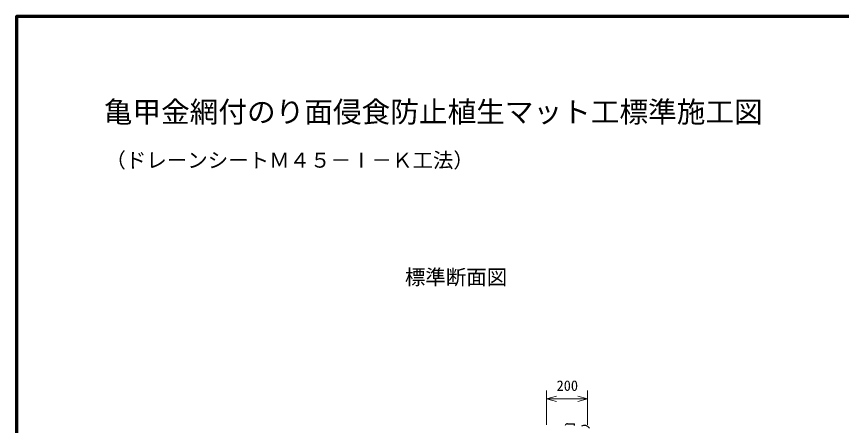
# Model space of a CAD drawing. Units: millimetres, scale not verified. Extents: x 200 to 8200, y 200 to 5838.
# Drawn here: x 200 to 4230, y 3739 to 5740 of the extents above; entities that cross this region are included whole.
import ezdxf
from ezdxf.enums import TextEntityAlignment as Align

# ---------------------------------------------------------------- set-up
doc = ezdxf.new("R2010")
doc.units = ezdxf.units.MM
doc.header["$LTSCALE"] = 20
for name, color, linetype, lineweight in [('C-STR', 1, 'Continuous', 25), ('C-STR-DIM', 1, 'Continuous', 13), ('C-TTL', 2, 'Continuous', 70)]:
    doc.layers.add(name, color=color, linetype=linetype, lineweight=lineweight)
doc.layers.add('C-TTL-TXT', color=7, linetype='Continuous')
doc.styles.add('ＭＳ ゴシック', font='')
doc.styles.get('ＭＳ ゴシック').set_extended_font_data('MS Gothic')

msp = doc.modelspace()

# ---------------------------------------------------------------- linework, layer by layer
at = {"layer": 'C-STR', "color": 7}
for p in [(2892.21, 3748.18), (2925.15, 3739.18)]:
    msp.add_line(p, (2925.15, 3748.18), dxfattribs=at)
msp.add_arc((2892.36, 3736.06), 12.12, 90.74558, 164.52089, dxfattribs=at)
at = {"layer": 'C-STR'}
msp.add_arc((2973.07, 3709.36), 30.42, 33.88791, 116.11209, dxfattribs=at)
at = {"layer": 'C-STR-DIM'}
for p, q in [((2789.69, 3743.18), (2789.69, 3910.32)), ((2989.69, 3743.18), (2989.69, 3910.32)), ((2789.69, 3870.32), (2837.98, 3883.26)), ((2789.69, 3870.32), (2989.69, 3870.32)), ((2789.69, 3870.32), (2837.98, 3857.38)), ((2989.69, 3870.32), (2941.39, 3883.26)), ((2989.69, 3870.32), (2941.39, 3857.38))]:
    msp.add_line(p, q, dxfattribs=at)
at = {"layer": 'C-TTL'}
msp.add_lwpolyline([(200, 200), (8200, 200), (8200, 5740), (200, 5740)], close=True, dxfattribs=at)

# ---------------------------------------------------------------- texts
at = {"layer": 'C-STR-DIM', "color": 7, "style": 'ＭＳ ゴシック'}
msp.add_text('200', height=51.32, dxfattribs=at).set_placement((2838.26, 3893.29), align=Align.BOTTOM_LEFT)
at = {"layer": 'C-TTL-TXT', "color": 3, "style": 'ＭＳ ゴシック'}
for s, height, p in [('亀甲金網付のり面侵食防止植生マット工標準施工図', 102.6, (626.19, 5191.33)), ('（ドレーンシートＭ４５－Ⅰ－Ｋ工法）', 73.31, (634.19, 4978.33))]:
    msp.add_text(s, height=height, dxfattribs=at).set_placement(p, align=Align.BOTTOM_LEFT)
at = {"layer": 'C-TTL-TXT', "style": 'ＭＳ ゴシック'}
msp.add_text('標準断面図', height=73.31, dxfattribs=at).set_placement((2097.18, 4501.84), align=Align.TOP_LEFT)

doc.saveas('drawing.dxf')
